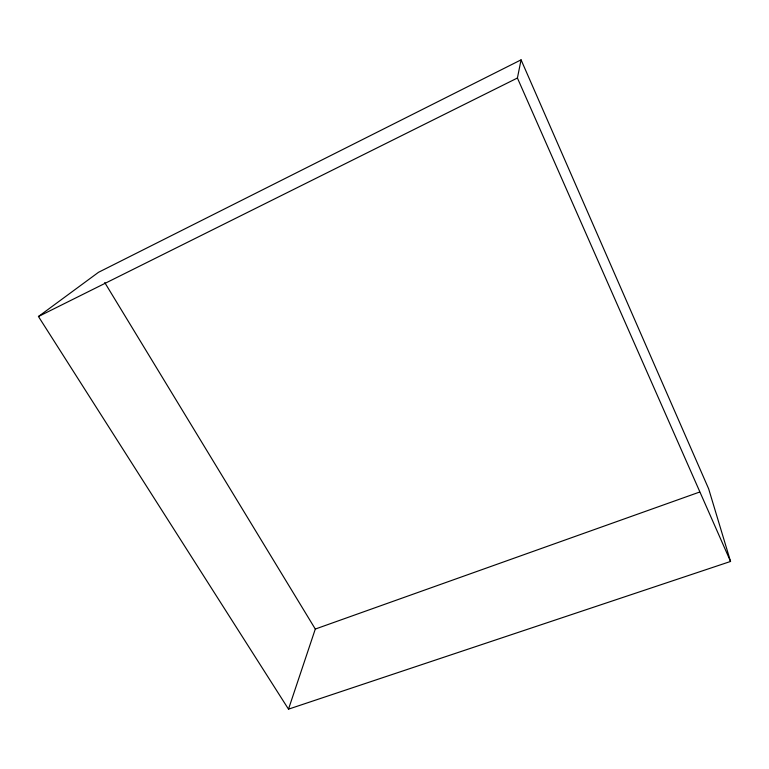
<?xml version="1.0" encoding="UTF-8"?>
<svg xmlns="http://www.w3.org/2000/svg" width="769" height="769" viewBox="0 0 769 769"><rect width="100%" height="100%" fill="white"/><g stroke="black" fill="none" stroke-linecap="round" stroke-linejoin="round"><path stroke-width="1.15" d="M730.55 561.457L517.412 78.015L521.074 59.847L98.509 272.303L38.45 316.511L288.5 709.153L730.55 561.457L708.653 488.824L521.074 59.847M288.5 709.153L315.3 629.052L104.738 282.55M38.45 316.511L517.412 78.015M315.3 629.052L699.617 492.054"/></g></svg>
